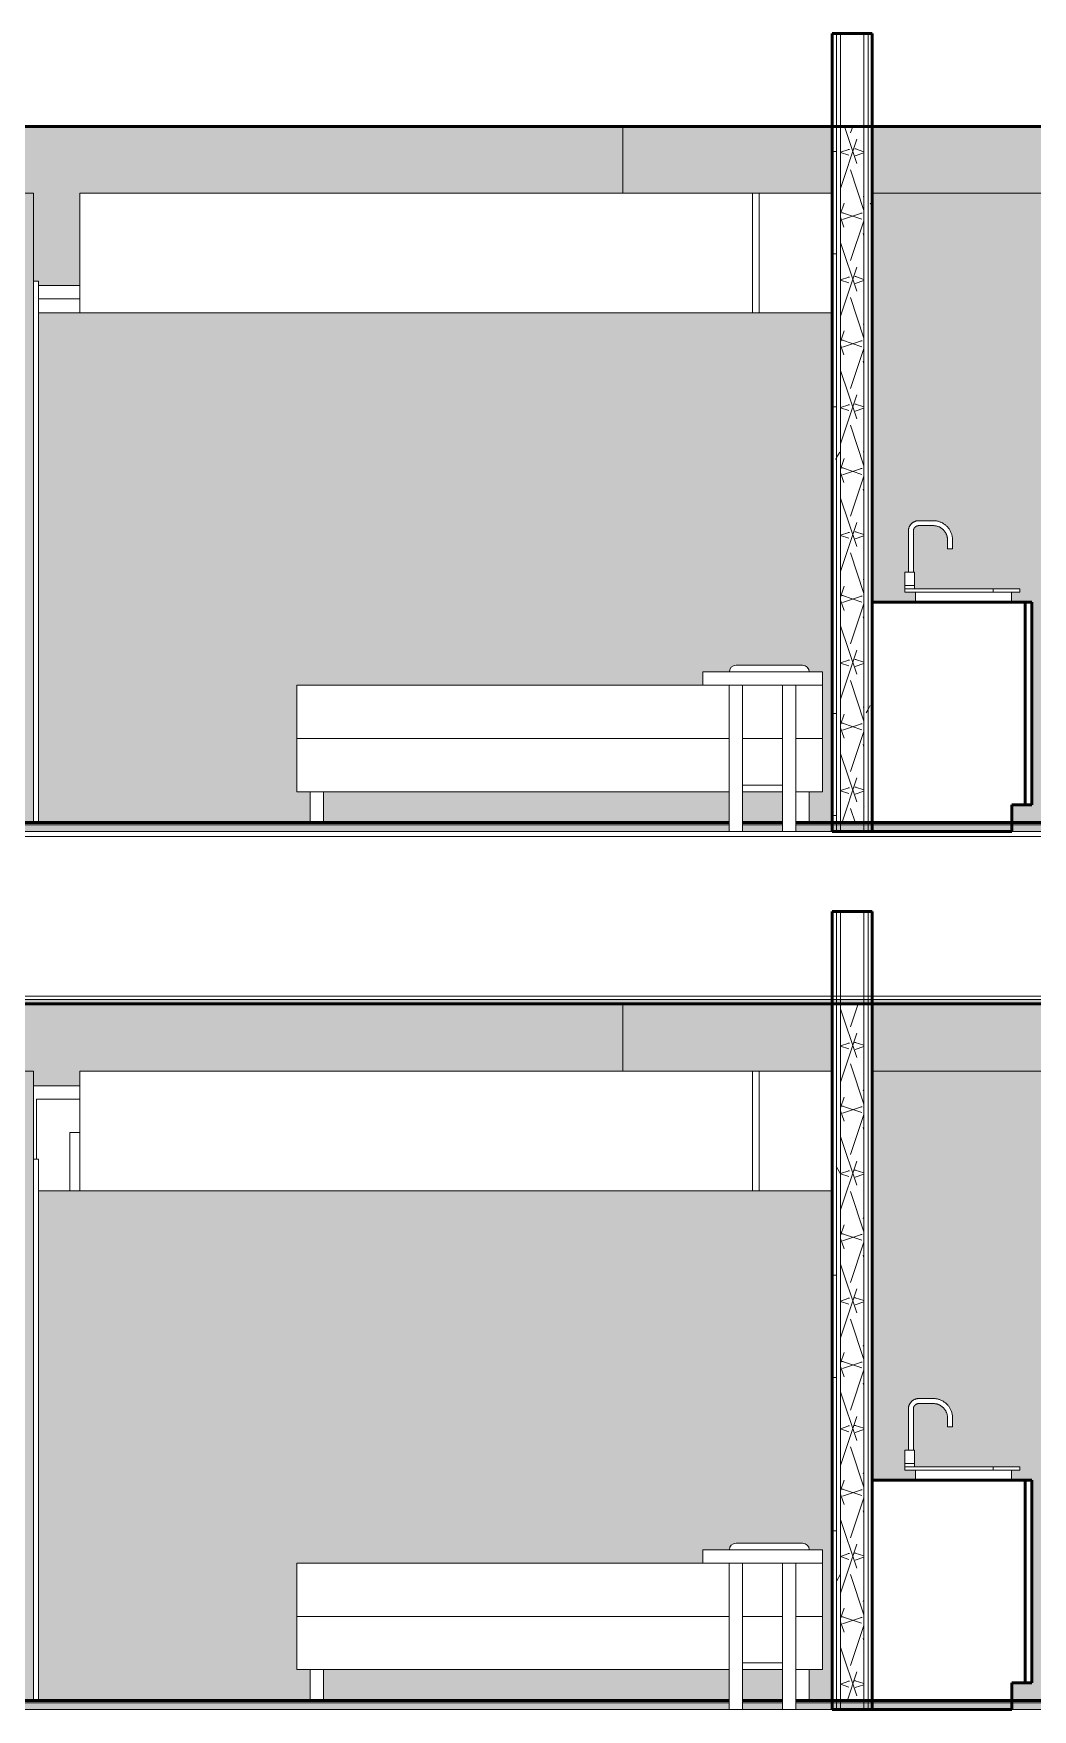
# Model space of a CAD drawing. Header units: inches. Extents: x 9584 to 15274, y -226 to 527.
# Drawn here: x 14296.8 to 14447, y 132 to 384 of the extents above; entities that cross this region are included whole.
import ezdxf

# ---------------------------------------------------------------- set-up
doc = ezdxf.new("R2010")
doc.units = ezdxf.units.IN
doc.header["$MEASUREMENT"] = 0
doc.linetypes.add('Grid Line 1_2_', pattern=[0.875, 0.5, -0.125, 0.125, -0.125])
for name, color, linetype, lineweight in [('0-5', 250, 'Continuous', 13), ('0-6', 90, 'Continuous', 5), ('A-AREA-PATT-2', 254, 'Continuous', 9), ('A-DOOR-1', 7, 'Continuous', 9), ('A-FLOR-1', 192, 'Continuous', 50), ('A-FLOR-LEVL-1', 51, 'Grid Line 1_2_', 9), ('A-FLOR-MCUT', 51, 'Continuous', 13), ('A-FLOR-PATT-1', 8, 'Continuous', 9), ('A-GENM', 5, 'Continuous', 9), ('A-ROOF-1', 132, 'Continuous', 50), ('A-WALL', 113, 'Continuous', 13), ('A-WALL-1', 250, 'Continuous', 13), ('A-WALL-PATT-1', 253, 'Continuous', 9), ('A-WALL-PATT-2', 7, 'Continuous', 9), ('I-FURN-1', 7, 'Continuous', 9), ('I-WALL-1', 10, 'Continuous', 50), ('P-SANR-FIXT-1', 7, 'Continuous', 9), ('Q-CASE-1', 10, 'Continuous', 50), ('Q-CASE-2', 7, 'Continuous', 9)]:
    doc.layers.add(name, color=color, linetype=linetype, lineweight=lineweight)
pattern_1 = [(0, (3257.106, 59.024), (30.72, 7.68), [1.267, -21.773, 1.267, -21.773, -122.88]), (0, (3257.106, 59.024), (30.72, 7.68), [-46.08, 1.267, -44.813, 1.267, -21.773, -53.76]), (0, (3257.106, 59.024), (30.72, 7.68), [-115.2, 1.267, -14.093, 1.267, -37.133]), (120, (3268.626, 62.864), (-22.01108, 22.7643), [1.267, -21.773, 1.267, -21.773, -122.88]), (120, (3268.626, 62.864), (-22.01108, 22.7643), [-46.08, 1.267, -44.813, 1.267, -21.773, -53.76]), (120, (3268.626, 62.864), (-22.01108, 22.7643), [-115.2, 1.267, -14.093, 1.267, -37.133]), (240, (3272.466, 78.224), (-8.70892, -30.4443), [1.267, -21.773, 1.267, -21.773, -122.88]), (240, (3272.466, 78.224), (-8.70892, -30.4443), [-46.08, 1.267, -44.813, 1.267, -21.773, -53.76]), (240, (3272.466, 78.224), (-8.70892, -30.4443), [-115.2, 1.267, -14.093, 1.267, -37.133])]
pattern_2 = [(161.57, (3257.586, 59.504), (-3.839954, -1.54e-05), [0, -27.322, 3.034, 0]), (18.43, (3256.626, 59.504), (-3.839954, 1.54e-05), [0, -27.322, 3.034, 0]), (108.43, (3257.586, 59.504), (1.919622, -9.6005246), [9.106, -21.25]), (71.57, (3256.626, 59.504), (1.919622, 9.6005246), [9.106, -21.25])]
pattern_3 = [(50, (14338.271, 59.024), (27.5427, -2.4099), [2.88, -31.68]), (355, (14338.27, 59.024), (-5.32784, 28.88427), [2.304, -25.344]), (100.451, (14340.567, 58.823), (22.2153, 26.47393), [2.448, -26.924]), (46.184, (14338.27, 66.704), (40.9819, -6.3564), [4.32, -47.52]), (96.636, (14341.687, 66.175), (35.8907, 37.4062), [3.671, -40.386]), (351.184, (14338.27, 66.704), (35.891, 37.4062), [3.456, -38.016]), (21, (14342.111, 64.784), (22.92104, -15.46073), [2.88, -31.68]), (326, (14342.11, 64.784), (9.3435, 27.84574), [2.304, -25.344]), (71.451, (14344.02, 63.496), (32.26477, 12.3844), [2.448, -26.924]), (37.5, (14338.271, 59.024), (0.466855, 12.78271), [1.267, -23.77, 1.267, -24.461, -25.44]), (37.5, (14338.271, 59.024), (0.466855, 12.78271), [-50.765, 1.267, -24.173]), (7.5, (14338.271, 59.024), (10.10159, 15.14509), [1.267, -13.402, 1.267, -23.194, -9.696]), (7.5, (14338.271, 59.024), (10.10159, 15.14509), [-39.13, 1.267, -8.429]), (327.5, (14329.708, 59.024), (20.49916, -0.86578), [1.267, -8.333, 1.267, -28.685, -39.744]), (327.5, (14329.708, 59.024), (20.49916, -0.86578), [-39.552, 1.267, -38.477]), (317.5, (14325.868, 59.024), (22.39478, 3.8443), [1.267, -11.213, 1.267, -18.624, -28.224]), (317.5, (14325.868, 59.024), (22.39478, 3.8443), [-32.371, 1.267, -26.957])]

# ---------------------------------------------------------------- blocks, each defined once
blk = doc.blocks.new('CTR - 2nd Phase_rvt-2-BUILDING SECTION - NORTH_SOUTH - LOOKING WEST')
at = {"layer": 'A-FLOR-LEVL-1'}
for p, q in [((1856.66, 264), (4168.71, 264)), ((1856.66, 132), (4168.71, 132))]:
    blk.add_line(p, q, dxfattribs=at)
blk = doc.blocks.new('M_Sink Vanity-Square - 500 x 440mm-1352614-BUILDING SECTION - NORTH_SOUTH - LOOKING WEST')
at = {"layer": 'P-SANR-FIXT-1'}
for p, q in [((3350.91, 46.75), (3348.72, 46.75)), ((3348.72, 46), (3350.91, 46)), ((3347.16, 45.19), (3347.16, 39)), ((3347.91, 39), (3347.91, 45.19)), ((3353.04, 43.87), (3353.04, 42.5)), ((3353.79, 42.5), (3353.79, 43.87)), ((3353.79, 42.5), (3353.04, 42.5)), ((3346.6, 39), (3346.6, 36.99)), ((3346.6, 39), (3346.6, 36.99)), ((3346.62, 39), (3347.35, 39)), ((3346.62, 39), (3346.62, 39)), ((3347.35, 39), (3348.08, 39)), ((3348.08, 39), (3348.08, 39)), ((3348.1, 36.99), (3348.1, 39)), ((3348.1, 36.99), (3348.1, 39)), ((3346.6, 36.99), (3346.6, 36.5)), ((3346.6, 36.99), (3348.1, 36.99)), ((3346.6, 36.5), (3346.6, 36)), ((3346.6, 36.5), (3349.1, 36.5)), ((3349.1, 36), (3346.6, 36)), ((3348.1, 36.5), (3348.1, 36.99)), ((3348.22, 36), (3348.22, 34.5)), ((3349.1, 36.5), (3359.92, 36.5)), ((3359.92, 36), (3349.1, 36)), ((3359.92, 36.5), (3363.92, 36.5)), ((3359.92, 36), (3359.92, 36.5)), ((3363.92, 36), (3359.92, 36)), ((3362.67, 34.5), (3362.67, 36)), ((3363.92, 36.5), (3363.92, 36))]:
    blk.add_line(p, q, dxfattribs=at)
at = {"layer": 'P-SANR-FIXT-1', "flags": 128}
for points in [[(3348.72, 46.75), (3348.66, 46.75), (3348.6, 46.75), (3348.54, 46.74), (3348.47, 46.73), (3348.41, 46.72), (3348.35, 46.71), (3348.29, 46.69), (3348.23, 46.67), (3348.17, 46.65), (3348.12, 46.63), (3348.06, 46.6), (3348, 46.57), (3347.95, 46.54), (3347.89, 46.51), (3347.84, 46.48), (3347.79, 46.44), (3347.74, 46.4), (3347.69, 46.36), (3347.65, 46.32), (3347.6, 46.28), (3347.56, 46.23), (3347.52, 46.18), (3347.48, 46.13), (3347.44, 46.08), (3347.41, 46.03), (3347.38, 45.98), (3347.35, 45.92), (3347.32, 45.87), (3347.29, 45.81), (3347.27, 45.75), (3347.25, 45.69), (3347.23, 45.64), (3347.21, 45.58), (3347.2, 45.51), (3347.18, 45.45), (3347.17, 45.39), (3347.17, 45.33), (3347.16, 45.27), (3347.16, 45.2), (3347.16, 45.19)], [(3347.91, 45.19), (3347.91, 45.22), (3347.91, 45.25), (3347.92, 45.28), (3347.92, 45.32), (3347.93, 45.35), (3347.93, 45.38), (3347.94, 45.41), (3347.95, 45.44), (3347.96, 45.47), (3347.98, 45.5), (3347.99, 45.53), (3348, 45.56), (3348.02, 45.59), (3348.04, 45.62), (3348.05, 45.65), (3348.07, 45.67), (3348.09, 45.7), (3348.11, 45.72), (3348.13, 45.75), (3348.16, 45.77), (3348.18, 45.79), (3348.21, 45.81), (3348.23, 45.83), (3348.26, 45.85), (3348.28, 45.87), (3348.31, 45.89), (3348.34, 45.9), (3348.37, 45.92), (3348.4, 45.93), (3348.43, 45.94), (3348.46, 45.96), (3348.49, 45.97), (3348.52, 45.97), (3348.55, 45.98), (3348.59, 45.99), (3348.62, 45.99), (3348.65, 46), (3348.68, 46), (3348.71, 46), (3348.72, 46)], [(3353.79, 43.87), (3353.78, 43.99), (3353.78, 44.1), (3353.77, 44.22), (3353.75, 44.33), (3353.73, 44.45), (3353.7, 44.56), (3353.67, 44.67), (3353.64, 44.78), (3353.6, 44.89), (3353.56, 44.99), (3353.51, 45.1), (3353.46, 45.2), (3353.41, 45.3), (3353.35, 45.4), (3353.28, 45.5), (3353.22, 45.59), (3353.15, 45.68), (3353.07, 45.77), (3353, 45.86), (3352.91, 45.94), (3352.83, 46.02), (3352.74, 46.09), (3352.65, 46.16), (3352.56, 46.23), (3352.46, 46.29), (3352.37, 46.35), (3352.27, 46.41), (3352.16, 46.46), (3352.06, 46.51), (3351.95, 46.55), (3351.85, 46.59), (3351.74, 46.63), (3351.62, 46.66), (3351.51, 46.69), (3351.4, 46.71), (3351.29, 46.73), (3351.17, 46.74), (3351.06, 46.75), (3350.94, 46.75), (3350.91, 46.75)], [(3350.91, 46), (3351, 46), (3351.08, 45.99), (3351.17, 45.98), (3351.25, 45.97), (3351.33, 45.96), (3351.42, 45.94), (3351.5, 45.92), (3351.58, 45.89), (3351.66, 45.86), (3351.74, 45.83), (3351.82, 45.8), (3351.89, 45.76), (3351.97, 45.72), (3352.04, 45.68), (3352.11, 45.63), (3352.18, 45.58), (3352.25, 45.53), (3352.31, 45.47), (3352.38, 45.42), (3352.44, 45.36), (3352.49, 45.29), (3352.55, 45.23), (3352.6, 45.16), (3352.65, 45.09), (3352.7, 45.02), (3352.74, 44.95), (3352.79, 44.88), (3352.82, 44.8), (3352.86, 44.72), (3352.89, 44.65), (3352.92, 44.57), (3352.95, 44.48), (3352.97, 44.4), (3352.99, 44.32), (3353.01, 44.24), (3353.02, 44.15), (3353.03, 44.07), (3353.03, 43.98), (3353.04, 43.9), (3353.04, 43.87)]]:
    blk.add_lwpolyline(points, dxfattribs=at)
blk = doc.blocks.new('OD_CW_Base Cabinet - OD_CW_Base Cabinet-V53-BUILDING SECTION - NORTH_SOUTH - LOOKING WEST')
at = {"layer": 'Q-CASE-1'}
for p, q in [((3364.72, 298.5), (3341.72, 298.5)), ((3341.72, 298.5), (3341.72, 264)), ((3365.72, 298.5), (3364.72, 298.5)), ((3364.72, 298.5), (3364.72, 268)), ((3364.72, 268), (3364.72, 298.5)), ((3365.72, 268), (3365.72, 298.5)), ((3362.72, 264), (3362.72, 268)), ((3362.72, 268), (3364.72, 268)), ((3364.72, 268), (3365.72, 268)), ((3341.72, 264), (3362.72, 264))]:
    blk.add_line(p, q, dxfattribs=at)
blk = doc.blocks.new('FOLDING_SLIDING CLOSET - 72_ x 80_-1372885-BUILDING SECTION - NORTH_SOUTH - LOOKING WEST')
at = {"layer": 'A-DOOR-1'}
for p, q in [((3215.65, 214.75), (3216.4, 214.75)), ((3216.4, 214.75), (3216.4, 133.37))]:
    blk.add_line(p, q, dxfattribs=at)
blk = doc.blocks.new('OD_CW_Upper Cabinet - OD_CW_Upper Cabinet-1964754-BUILDING SECTION - NORTH_SOUTH - LOOKING WEST')
at = {"layer": 'Q-CASE-2'}
for p, q in [((3323.72, 210), (3323.72, 228)), ((3324.72, 228), (3323.72, 228)), ((3324.72, 228), (3324.72, 210)), ((3324.72, 210), (3324.72, 228)), ((3335.72, 228), (3324.72, 228))]:
    blk.add_line(p, q, dxfattribs=at)
blk = doc.blocks.new('OD_CW_Upper Cabinet - OD_CW_Upper Cabinet-1964653-BUILDING SECTION - NORTH_SOUTH - LOOKING WEST')
at = {"layer": 'Q-CASE-2'}
for p, q in [((3222.62, 228), (3222.62, 210)), ((3323.72, 228), (3222.62, 228)), ((3323.72, 228), (3323.72, 210))]:
    blk.add_line(p, q, dxfattribs=at)
blk = doc.blocks.new('Bed-Standard - Queen 60_ x 79_-V79-BUILDING SECTION - NORTH_SOUTH - LOOKING WEST')
at = {"layer": 'I-FURN-1'}
for p, q in [((3331.25, 157), (3321.25, 157)), ((3255.25, 154), (3255.25, 146)), ((3255.25, 154), (3256.25, 154)), ((3256.25, 154), (3316.25, 154)), ((3334.25, 146), (3334.25, 154)), ((3255.25, 146), (3255.25, 138)), ((3255.25, 146), (3256.25, 146)), ((3256.25, 146), (3255.25, 146)), ((3256.25, 146), (3320.25, 146)), ((3320.25, 146), (3256.25, 146)), ((3322.25, 146), (3328.25, 146)), ((3328.25, 146), (3322.25, 146)), ((3330.25, 146), (3333.25, 146)), ((3333.25, 146), (3330.25, 146)), ((3333.25, 146), (3334.25, 146)), ((3334.25, 146), (3333.25, 146)), ((3334.25, 138), (3334.25, 146)), ((3256.25, 138), (3255.25, 138)), ((3320.25, 138), (3256.25, 138)), ((3257.25, 138), (3257.25, 133.37)), ((3257.25, 138), (3257.25, 133.37)), ((3259.25, 133.37), (3259.25, 138)), ((3259.25, 133.37), (3259.25, 138)), ((3333.25, 138), (3330.25, 138)), ((3332.25, 133.37), (3332.25, 138)), ((3332.25, 133.37), (3332.25, 138)), ((3334.25, 138), (3333.25, 138))]:
    blk.add_line(p, q, dxfattribs=at)
for centre, start, end in [((3321.25, 156), 90, 180), ((3331.25, 156), 0, 90)]:
    blk.add_arc(centre, 1, start, end, dxfattribs=at)
blk = doc.blocks.new('Table-Night Stand - 18_ x 18_ x 24_-1372838-BUILDING SECTION - NORTH_SOUTH - LOOKING WEST')
at = {"layer": 'I-FURN-1'}
for p, q in [((3316.17, 24), (3334.17, 24)), ((3316.17, 24), (3316.17, 22)), ((3334.17, 24), (3334.17, 22)), ((3334.17, 22), (3316.17, 22)), ((3320.17, 22), (3320.17, 0)), ((3322.17, 22), (3322.17, 0)), ((3328.17, 22), (3328.17, 0)), ((3330.17, 22), (3330.17, 0)), ((3322.17, 7), (3328.17, 7)), ((3322.17, 7), (3322.17, 6)), ((3328.17, 6), (3322.17, 6)), ((3328.17, 7), (3328.17, 6)), ((3322.17, 0), (3320.17, 0)), ((3330.17, 0), (3328.17, 0))]:
    blk.add_line(p, q, dxfattribs=at)
blk = doc.blocks.new('CTR - 1st Phase - Unit Layouts_rvt-2-BUILDING SECTION - NORTH_SOUTH - LOOKING WEST')
at = {"layer": 'A-WALL-1'}
for p, q in [((3304.22, 360), (3304.22, 370)), ((3210.9, 360), (3215.65, 360)), ((3215.65, 360), (3215.65, 265.37)), ((3412.52, 360), (3341.72, 360)), ((3335.72, 342), (3216.4, 342)), ((3304.22, 228), (3304.22, 238.12)), ((3210.9, 228), (3215.65, 228)), ((3215.65, 228), (3215.65, 133.37)), ((3412.52, 228), (3341.72, 228)), ((3335.72, 210), (3216.4, 210))]:
    blk.add_line(p, q, dxfattribs=at)
at = {"layer": '0-5'}
for name, p in [('OD_CW_Upper Cabinet - OD_CW_Upper Cabinet-1964653-BUILDING SECTION - NORTH_SOUTH - LOOKING WEST', (0, 132)), ('OD_CW_Upper Cabinet - OD_CW_Upper Cabinet-1964754-BUILDING SECTION - NORTH_SOUTH - LOOKING WEST', (0, 132)), ('FOLDING_SLIDING CLOSET - 72_ x 80_-1372885-BUILDING SECTION - NORTH_SOUTH - LOOKING WEST', (0, 132)), ('M_Sink Vanity-Square - 500 x 440mm-1352614-BUILDING SECTION - NORTH_SOUTH - LOOKING WEST', (0, 264)), ('OD_CW_Base Cabinet - OD_CW_Base Cabinet-V53-BUILDING SECTION - NORTH_SOUTH - LOOKING WEST', (0, 0)), ('Bed-Standard - Queen 60_ x 79_-V79-BUILDING SECTION - NORTH_SOUTH - LOOKING WEST', (0, 132)), ('Table-Night Stand - 18_ x 18_ x 24_-1372838-BUILDING SECTION - NORTH_SOUTH - LOOKING WEST', (0.07, 264)), ('OD_CW_Upper Cabinet - OD_CW_Upper Cabinet-1964653-BUILDING SECTION - NORTH_SOUTH - LOOKING WEST', (0, 0)), ('OD_CW_Upper Cabinet - OD_CW_Upper Cabinet-1964754-BUILDING SECTION - NORTH_SOUTH - LOOKING WEST', (0, 0)), ('FOLDING_SLIDING CLOSET - 72_ x 80_-1372885-BUILDING SECTION - NORTH_SOUTH - LOOKING WEST', (0, 0)), ('M_Sink Vanity-Square - 500 x 440mm-1352614-BUILDING SECTION - NORTH_SOUTH - LOOKING WEST', (0, 132)), ('OD_CW_Base Cabinet - OD_CW_Base Cabinet-V53-BUILDING SECTION - NORTH_SOUTH - LOOKING WEST', (0, -132)), ('Bed-Standard - Queen 60_ x 79_-V79-BUILDING SECTION - NORTH_SOUTH - LOOKING WEST', (0, 0)), ('Table-Night Stand - 18_ x 18_ x 24_-1372838-BUILDING SECTION - NORTH_SOUTH - LOOKING WEST', (0.07, 132))]:
    blk.add_blockref(name, p, dxfattribs=at)
blk = doc.blocks.new('CTR - 1st Phase - Common Walls_rvt-2-BUILDING SECTION - NORTH_SOUTH - LOOKING WEST')
at = {"layer": 'A-AREA-PATT-2'}
h = blk.add_hatch(color=256, dxfattribs=at)
h.paths.add_polyline_path([(3216.4, 265.37), (3257.27, 265.37), (3257.27, 270), (3255.25, 270), (3255.25, 286), (3316.25, 286), (3316.25, 288), (3320.25, 288), (3320.38, 288.5), (3320.75, 288.87), (3321.25, 289), (3331.25, 289), (3331.75, 288.87), (3332.12, 288.5), (3332.25, 288), (3334.25, 288), (3334.25, 270), (3332.22, 270), (3332.22, 265.37), (3335.72, 265.37), (3335.72, 342), (3216.4, 342), (3216.4, 274.68)], flags=0)
h.paths.add_polyline_path([(3215.14, 265.37), (3215.65, 265.37), (3215.65, 346.75), (3216.4, 346.75), (3216.4, 346.12), (3222.62, 346.15), (3222.62, 360), (3335.72, 360), (3335.72, 370), (3140.12, 370), (3140.12, 347), (3174.07, 347), (3174.07, 282), (3177.12, 282), (3177.12, 346.12), (3182.12, 346.12), (3182.12, 265.37), (3201.57, 265.37), (3201.57, 351), (3202.57, 351), (3202.57, 265.37), (3207.32, 265.37), (3207.32, 351), (3208.32, 351), (3208.32, 265.37), (3211.74, 265.37)], flags=0)
h.paths.add_polyline_path([(3174.07, 265.37), (3177.12, 265.37), (3177.12, 277.5), (3174.07, 277.5), (3174.07, 274.68)], flags=0)
h.paths.add_polyline_path([(3259.22, 265.37), (3320.25, 265.37), (3320.25, 270), (3259.22, 270), (3259.22, 269.43)], flags=0)
h.paths.add_polyline_path([(3322.25, 265.37), (3328.25, 265.37), (3328.25, 270), (3322.25, 270)], flags=0)
h.paths.add_polyline_path([(3330.25, 265.37), (3330.27, 265.37), (3330.25, 269.43)], flags=0)
h.paths.add_polyline_path([(3201.57, 354.15), (3199.1, 354.15), (3199.1, 354.96), (3199.38, 355), (3199.56, 355.44), (3200, 355.62), (3200.44, 355.44), (3200.63, 354.96), (3202.57, 354.96), (3202.57, 354.15)], flags=0)
h = blk.add_hatch(color=256, dxfattribs=at)
h.paths.add_polyline_path([(3370.9, 265.37), (3370.9, 351), (3412.52, 351), (3412.52, 265.37), (3440.52, 265.37), (3440.52, 346.75), (3441.27, 346.75), (3441.27, 345), (3446.02, 345), (3446.02, 346.75), (3446.77, 346.75), (3446.77, 265.37), (3481.4, 265.37), (3481.4, 351), (3511.81, 351), (3511.81, 265.37), (3522.37, 265.37), (3522.37, 348), (3529.09, 348), (3529.09, 351), (3532.98, 351), (3532.98, 265.37), (3589.7, 265.37), (3589.7, 344), (3623.7, 344), (3623.7, 265.37), (3664.45, 265.37), (3664.45, 351), (3706.45, 351), (3706.45, 265.37), (3711.91, 265.37), (3711.91, 270), (3709.91, 270), (3709.91, 286), (3712.91, 286), (3712.91, 289), (3784.91, 289), (3784.91, 286), (3787.91, 286), (3787.91, 270), (3785.91, 270), (3785.91, 265.37), (3851.85, 265.37), (3851.85, 370), (3341.72, 370), (3341.72, 298.5), (3348.22, 298.5), (3348.22, 300), (3346.6, 300), (3346.62, 303), (3347.16, 303), (3347.2, 309.19), (3347.31, 309.74), (3347.39, 309.99), (3347.94, 310.54), (3348.72, 310.75), (3351.1, 310.71), (3352.01, 310.53), (3352.94, 309.91), (3353.57, 308.98), (3353.79, 307.87), (3353.75, 306.5), (3353.04, 306.5), (3353.02, 307.95), (3352.83, 308.75), (3352.33, 309.43), (3351.62, 309.86), (3350.91, 310), (3348.64, 310), (3348.17, 309.74), (3348.02, 309.59), (3347.91, 309.19), (3347.94, 303), (3348.08, 303), (3348.14, 300.5), (3363.92, 300.5), (3363.92, 300), (3362.67, 300), (3362.67, 298.5), (3365.72, 298.5), (3365.72, 268), (3362.72, 268), (3362.72, 265.37), (3367.71, 265.37)], flags=0)
h.paths.add_polyline_path([(3716.12, 265.37), (3783.91, 265.37), (3783.91, 270), (3713.91, 270), (3713.91, 265.37)], flags=0)
h.paths.add_polyline_path([(3508.98, 265.37), (3508.98, 348), (3507.03, 348), (3507.03, 265.37)], flags=0)
h.paths.add_polyline_path([(3529.18, 265.37), (3531.13, 265.37), (3531.13, 348), (3529.18, 348), (3529.18, 271.58)], flags=0)
h.paths.add_polyline_path([(3522.37, 348), (3520.95, 348), (3520.95, 351), (3522.37, 351)], flags=0)
h = blk.add_hatch(color=256, dxfattribs=at)
h.paths.add_polyline_path([(3212.38, 133.37), (3215.65, 133.37), (3215.65, 225.75), (3222.62, 225.75), (3222.62, 228), (3335.72, 228), (3335.72, 238.12), (3140.12, 238.12), (3140.12, 215), (3174.07, 215), (3174.07, 150), (3182.12, 150), (3182.12, 145.5), (3174.07, 145.5), (3174.07, 133.37), (3201.57, 133.37), (3201.57, 219), (3202.57, 219), (3202.57, 133.37), (3207.32, 133.37), (3207.32, 219), (3208.32, 219), (3208.32, 133.37), (3211.3, 133.37)], flags=0)
h.paths.add_polyline_path([(3335.44, 133.37), (3335.72, 133.37), (3335.72, 210), (3216.4, 210), (3216.4, 133.37), (3257.27, 133.37), (3257.27, 138), (3255.25, 138), (3255.25, 154), (3316.25, 154), (3316.25, 156), (3320.25, 156), (3320.38, 156.5), (3320.75, 156.87), (3321.25, 157), (3331.25, 157), (3331.75, 156.87), (3332.12, 156.5), (3332.25, 156), (3334.25, 156), (3334.25, 138), (3332.22, 137.99), (3332.22, 133.37)], flags=0)
h.paths.add_polyline_path([(3328.25, 133.37), (3328.25, 138), (3322.25, 138), (3322.25, 133.37), (3327.16, 133.37)], flags=0)
h.paths.add_polyline_path([(3320.25, 133.37), (3320.25, 138), (3259.22, 137.99), (3259.22, 133.37), (3310.61, 133.37)], flags=0)
h.paths.add_polyline_path([(3202.57, 222.15), (3199.1, 222.15), (3199.1, 222.96), (3199.38, 223), (3199.56, 223.44), (3200, 223.62), (3200.44, 223.44), (3200.63, 222.96), (3202.57, 222.96)], flags=0)
h = blk.add_hatch(color=256, dxfattribs=at)
h.paths.add_polyline_path([(3476.12, 133.37), (3481.4, 133.37), (3481.4, 219), (3511.81, 219), (3511.81, 133.37), (3522.37, 133.37), (3522.37, 216), (3529.09, 216), (3529.09, 219), (3532.98, 219), (3532.98, 133.37), (3589.7, 133.37), (3589.7, 212), (3623.7, 212), (3623.7, 133.37), (3664.45, 133.37), (3664.45, 219), (3706.45, 219), (3706.45, 133.37), (3711.91, 133.37), (3711.91, 138), (3709.91, 138), (3709.91, 154), (3712.91, 154), (3712.91, 157), (3784.91, 157), (3784.91, 154), (3787.91, 154), (3787.91, 138), (3785.91, 137.99), (3785.91, 133.37), (3851.85, 133.37), (3851.85, 238.12), (3341.72, 238.12), (3341.72, 166.5), (3348.22, 166.5), (3348.22, 168), (3346.6, 168), (3346.62, 171), (3347.16, 171), (3347.2, 177.19), (3347.31, 177.74), (3347.39, 177.99), (3347.94, 178.54), (3348.72, 178.75), (3351.1, 178.71), (3352.01, 178.53), (3352.94, 177.91), (3353.57, 176.98), (3353.79, 175.87), (3353.75, 174.5), (3353.04, 174.5), (3353.02, 175.95), (3352.83, 176.75), (3352.33, 177.43), (3351.62, 177.86), (3350.91, 178), (3348.64, 178), (3348.17, 177.74), (3348.02, 177.59), (3347.91, 177.19), (3347.94, 171), (3348.08, 171), (3348.14, 168.5), (3363.92, 168.5), (3363.92, 168), (3362.67, 168), (3362.67, 166.5), (3365.72, 166.5), (3365.72, 136), (3362.72, 136), (3362.72, 133.37), (3370.9, 133.37), (3370.9, 219), (3412.52, 219), (3412.52, 133.37), (3440.52, 133.37), (3440.52, 214.75), (3441.27, 214.75), (3441.27, 213), (3446.02, 213), (3446.02, 214.75), (3446.77, 214.75), (3446.77, 133.37)], flags=0)
h.paths.add_polyline_path([(3783.91, 133.37), (3783.91, 138), (3713.91, 137.99), (3713.91, 133.37), (3782.33, 133.37)], flags=0)
h.paths.add_polyline_path([(3529.18, 133.37), (3531.13, 133.37), (3531.13, 216), (3529.18, 216), (3529.18, 136.96)], flags=0)
h.paths.add_polyline_path([(3508.98, 133.37), (3508.98, 216), (3507.03, 216), (3507.03, 133.37)], flags=0)
h.paths.add_polyline_path([(3522.37, 216), (3520.95, 216), (3520.95, 219), (3522.37, 219)], flags=0)
at = {"layer": 'A-WALL-PATT-1'}
h = blk.add_hatch(dxfattribs=at)
h.set_pattern_fill('FP_52', color=256, style=0, pattern_type=2)
h.set_pattern_definition(pattern_2)
h.paths.add_polyline_path([(3340.47, 265.25), (3340.47, 370), (3336.97, 370), (3336.97, 265.25)], flags=0)
h = blk.add_hatch(dxfattribs=at)
h.set_pattern_fill('FP_52', color=256, style=0, pattern_type=2)
h.set_pattern_definition(pattern_2)
h.paths.add_polyline_path([(3336.97, 133.25), (3340.47, 133.25), (3340.47, 238.12), (3336.97, 238.12), (3336.97, 136.22)], flags=0)
at = {"layer": 'A-WALL-PATT-2'}
h = blk.add_hatch(dxfattribs=at)
h.set_pattern_fill('FP_43', color=256, style=0, pattern_type=2)
h.set_pattern_definition(pattern_1)
h.paths.add_polyline_path([(3335.72, 265.37), (3336.35, 265.37), (3336.35, 370), (3335.72, 370), (3335.72, 274.68)], flags=0)
h = blk.add_hatch(dxfattribs=at)
h.set_pattern_fill('FP_43', color=256, style=0, pattern_type=2)
h.set_pattern_definition(pattern_1)
h.paths.add_polyline_path([(3336.97, 265.37), (3336.97, 370), (3336.35, 370), (3336.35, 265.37)], flags=0)
h = blk.add_hatch(dxfattribs=at)
h.set_pattern_fill('FP_43', color=256, style=0, pattern_type=2)
h.set_pattern_definition(pattern_1)
h.paths.add_polyline_path([(3340.47, 265.37), (3341.1, 265.37), (3341.1, 370), (3340.47, 370), (3340.47, 268)], flags=0)
h = blk.add_hatch(dxfattribs=at)
h.set_pattern_fill('FP_43', color=256, style=0, pattern_type=2)
h.set_pattern_definition(pattern_1)
h.paths.add_polyline_path([(3341.1, 265.37), (3341.72, 265.37), (3341.72, 370), (3341.1, 370), (3341.1, 268)], flags=0)
h = blk.add_hatch(dxfattribs=at)
h.set_pattern_fill('FP_43', color=256, style=0, pattern_type=2)
h.set_pattern_definition(pattern_1)
h.paths.add_polyline_path([(3335.72, 133.37), (3336.35, 133.37), (3336.35, 238.12), (3335.72, 238.12), (3335.72, 136.17)], flags=0)
h = blk.add_hatch(dxfattribs=at)
h.set_pattern_fill('FP_43', color=256, style=0, pattern_type=2)
h.set_pattern_definition(pattern_1)
h.paths.add_polyline_path([(3336.35, 133.37), (3336.97, 133.37), (3336.97, 238.12), (3336.35, 238.12), (3336.35, 136.19)], flags=0)
h = blk.add_hatch(dxfattribs=at)
h.set_pattern_fill('FP_43', color=256, style=0, pattern_type=2)
h.set_pattern_definition(pattern_1)
h.paths.add_polyline_path([(3341.1, 133.37), (3341.1, 238.12), (3340.47, 238.12), (3340.47, 133.37)], flags=0)
h = blk.add_hatch(dxfattribs=at)
h.set_pattern_fill('FP_43', color=256, style=0, pattern_type=2)
h.set_pattern_definition(pattern_1)
h.paths.add_polyline_path([(3341.1, 133.37), (3341.72, 133.37), (3341.72, 238.12), (3341.1, 238.12), (3341.1, 136)], flags=0)
at = {"layer": 'A-FLOR-LEVL-1'}
for p, q in [((1856.66, 264), (4168.71, 264)), ((1856.66, 132), (4168.71, 132))]:
    blk.add_line(p, q, dxfattribs=at)
at = {"layer": 'A-WALL-1'}
for p, q in [((3336.35, 264), (3336.35, 384)), ((3336.97, 264), (3336.97, 384)), ((3340.47, 264), (3340.47, 384)), ((3341.1, 264), (3341.1, 384)), ((3336.35, 132), (3336.35, 252)), ((3336.97, 132), (3336.97, 252)), ((3340.47, 132), (3340.47, 252)), ((3341.1, 132), (3341.1, 252))]:
    blk.add_line(p, q, dxfattribs=at)
at = {"layer": 'I-WALL-1'}
for p, q in [((3335.72, 384), (3335.72, 264)), ((3341.72, 384), (3335.72, 384)), ((3341.72, 264), (3341.72, 384)), ((3335.72, 264), (3341.72, 264)), ((3335.72, 252), (3335.72, 132)), ((3341.72, 252), (3335.72, 252)), ((3341.72, 132), (3341.72, 252)), ((3335.72, 132), (3341.72, 132))]:
    blk.add_line(p, q, dxfattribs=at)
blk = doc.blocks.new('_THE_ WINDOW _ DOOR - Window - 2nd _ 3rd Floors-V90-BUILDING SECTION - NORTH_SOUTH - LOOKING WEST')
at = {"layer": 'A-GENM'}
blk.add_line((3216.4, 344.12), (3222.62, 344.12), dxfattribs=at)
blk = doc.blocks.new('_THE_ WINDOW _ DOOR - Door - 2nd Floor-1942387-BUILDING SECTION - NORTH_SOUTH - LOOKING WEST')
at = {"layer": 'A-GENM'}
for p, q in [((3216.11, 214.75), (3216.11, 223.75)), ((3216.11, 223.75), (3222.62, 223.75)), ((3221.11, 218.75), (3222.62, 218.75)), ((3221.11, 210), (3221.11, 218.75))]:
    blk.add_line(p, q, dxfattribs=at)

msp = doc.modelspace()

# ---------------------------------------------------------------- hatches: boundary and pattern name
at = {"layer": 'A-FLOR-PATT-1'}
h = msp.add_hatch(dxfattribs=at)
h.set_pattern_fill('FP_44', color=256, style=0, pattern_type=2)
h.set_pattern_definition(pattern_3)
h.paths.add_polyline_path([(13793.7016, 264), (13803.8974, 264), (13803.8974, 265), (13597.7151, 265), (13597.8242, 264), (13762.8153, 264)], flags=0)
h.paths.add_polyline_path([(14590.3934, 264), (14616.6322, 264), (14616.6322, 265), (14411.4143, 265), (14411.4143, 264), (14588.1982, 264)], flags=0)
h.paths.add_polyline_path([(14177.7016, 264), (14401.4143, 264), (14401.4143, 265), (14035.1638, 265), (14035.1638, 264), (14173.2891, 264)], flags=0)
h.paths.add_polyline_path([(13863.3748, 264), (14025.1638, 264), (14025.1638, 265), (13827.8307, 265), (13827.8307, 264), (13834.1016, 264)], flags=0)
h.paths.add_polyline_path([(14740.2447, 264), (14793.0714, 264), (14793.0714, 265), (14704.8697, 265), (14704.8697, 264)], flags=0)
h.paths.add_polyline_path([(13154.4016, 264), (13157.3391, 264), (13157.3391, 265), (13151.8391, 265), (13151.8391, 264)], flags=0)
h.paths.add_polyline_path([(13531.0934, 264), (13575.8015, 264), (13575.9106, 265), (13406.6723, 265), (13406.6723, 264), (13527.2766, 264)], flags=0)
h.paths.add_polyline_path([(14933.6391, 264), (14933.6391, 265), (14867.0714, 265), (14867.0714, 264), (14921.4246, 264)], flags=0)
h.paths.add_polyline_path([(13215.9899, 264), (13367.4899, 264), (13367.4899, 265), (13215.9899, 265)], flags=0)
h.paths.add_polyline_path([(14865.0714, 264), (14865.0714, 265), (14795.0714, 265), (14795.0714, 264), (14863.4942, 264)], flags=0)
h.paths.add_polyline_path([(14409.4143, 264), (14409.4143, 265), (14403.4143, 265), (14403.4143, 264), (14408.3262, 264)], flags=0)
h.paths.add_polyline_path([(14027.6403, 264), (14033.1638, 264), (14033.1638, 265), (14027.1638, 265), (14027.1638, 264)], flags=0)
h = msp.add_hatch(dxfattribs=at)
h.set_pattern_fill('FP_43', color=256, style=0, pattern_type=2)
h.set_pattern_definition([(0, (14338.271, 59.024), (30.72, 7.68), [1.267, -21.773, 1.267, -21.773, -122.88]), (0, (14338.271, 59.024), (30.72, 7.68), [-46.08, 1.267, -44.813, 1.267, -21.773, -53.76]), (0, (14338.271, 59.024), (30.72, 7.68), [-115.2, 1.267, -14.093, 1.267, -37.133]), (120, (14349.791, 62.864), (-22.011075, 22.7643), [1.267, -21.773, 1.267, -21.773, -122.88]), (120, (14349.791, 62.864), (-22.011075, 22.7643), [-46.08, 1.267, -44.813, 1.267, -21.773, -53.76]), (120, (14349.791, 62.864), (-22.011075, 22.7643), [-115.2, 1.267, -14.093, 1.267, -37.133]), (240, (14353.631, 78.224), (-8.708925, -30.4443), [1.267, -21.773, 1.267, -21.773, -122.88]), (240, (14353.631, 78.224), (-8.708925, -30.4443), [-46.08, 1.267, -44.813, 1.267, -21.773, -53.76]), (240, (14353.631, 78.224), (-8.708925, -30.4443), [-115.2, 1.267, -14.093, 1.267, -37.133])])
h.paths.add_polyline_path([(13151.8391, 238.125), (14933.6391, 238.125), (14933.6391, 238.75), (13151.8391, 238.75)], flags=0)
h = msp.add_hatch(dxfattribs=at)
h.set_pattern_fill('FP_44', color=256, style=0, pattern_type=2)
h.set_pattern_definition(pattern_3)
h.paths.add_polyline_path([(13613.8512, 132), (13803.8974, 132), (13803.8974, 133), (13597.7151, 133), (13597.8242, 132), (13603.8891, 132)], flags=0)
h.paths.add_polyline_path([(13953.2049, 132), (14025.1638, 132), (14025.1638, 133), (13827.8307, 133), (13827.8307, 132), (13947.5641, 132)], flags=0)
h.paths.add_polyline_path([(14590.3934, 132), (14616.6322, 132), (14616.6322, 133), (14411.4143, 133), (14411.4143, 132), (14588.1982, 132)], flags=0)
h.paths.add_polyline_path([(14755.909, 132), (14793.0714, 132), (14793.0714, 133), (14704.8697, 133), (14704.8697, 132), (14748.6197, 132)], flags=0)
h.paths.add_polyline_path([(14160.0528, 132), (14401.4143, 132), (14401.4143, 133), (14035.1638, 133), (14035.1638, 132), (14152.8391, 132)], flags=0)
h.paths.add_polyline_path([(13157.3391, 132), (13157.3391, 133), (13151.8391, 133), (13151.8391, 132)], flags=0)
h.paths.add_polyline_path([(13215.9899, 132), (13367.4899, 132), (13367.4899, 133), (13215.9899, 132.9642)], flags=0)
h.paths.add_polyline_path([(13531.0934, 132), (13575.8015, 132), (13575.9106, 133), (13406.6723, 133), (13406.6723, 132), (13524.9141, 132)], flags=0)
h.paths.add_polyline_path([(14033.1638, 132), (14033.1638, 133), (14027.1638, 133), (14027.1638, 132), (14027.6403, 132)], flags=0)
h.paths.add_polyline_path([(14933.6391, 132), (14933.6391, 133), (14867.0714, 133), (14867.0714, 132), (14921.4246, 132)], flags=0)
h.paths.add_polyline_path([(14865.0714, 132), (14865.0714, 133), (14795.0714, 133), (14795.0714, 132), (14863.4942, 132)], flags=0)
h.paths.add_polyline_path([(14409.4143, 132), (14409.4143, 133), (14403.4143, 133), (14403.4143, 132), (14408.3262, 132)], flags=0)

# ---------------------------------------------------------------- linework, layer by layer
at = {"layer": 'A-FLOR-1'}
for p, q in [((14401.4143, 265.375), (14035.1638, 265.375)), ((14409.4143, 265.375), (14403.4143, 265.375)), ((14793.0714, 265.375), (14411.4143, 265.375)), ((13151.8391, 238.125), (14933.0141, 238.125)), ((14401.4143, 133.375), (14035.1638, 133.375)), ((14409.4143, 133.375), (14403.4143, 133.375)), ((14793.0714, 133.375), (14411.4143, 133.375))]:
    msp.add_line(p, q, dxfattribs=at)
at = {"layer": 'A-FLOR-LEVL-1'}
for p, q in [((12938.5758, 264), (15249.1298, 264)), ((12938.5758, 132), (15249.1298, 132))]:
    msp.add_line(p, q, dxfattribs=at)
at = {"layer": 'A-FLOR-MCUT'}
for p, q in [((14401.4143, 265.25), (14035.1638, 265.25)), ((14401.4143, 265), (14035.1638, 265)), ((14409.4143, 265.25), (14403.4143, 265.25)), ((14409.4143, 265), (14403.4143, 265)), ((14793.0714, 265.25), (14411.4143, 265.25)), ((14793.0714, 265), (14411.4143, 265)), ((14939.1391, 263.25), (13151.8391, 263.25)), ((14401.4143, 264), (14035.1638, 264)), ((14409.4143, 264), (14403.4143, 264)), ((14793.0714, 264), (14411.4143, 264)), ((14933.6391, 239.25), (13151.8391, 239.25)), ((14933.6391, 238.75), (13151.8391, 238.75)), ((14401.4143, 133.25), (14035.1638, 133.25)), ((14401.4143, 133), (14035.1638, 133)), ((14401.4143, 132), (14035.1638, 132)), ((14409.4143, 133.25), (14403.4143, 133.25)), ((14409.4143, 133), (14403.4143, 133)), ((14409.4143, 132), (14403.4143, 132)), ((14793.0714, 133.25), (14411.4143, 133.25)), ((14793.0714, 133), (14411.4143, 133)), ((14793.0714, 132), (14411.4143, 132))]:
    msp.add_line(p, q, dxfattribs=at)
at = {"layer": 'A-ROOF-1'}
msp.add_line((13151.8391, 370), (14933.6391, 370), dxfattribs=at)
at = {"layer": 'A-WALL'}
for p, q in [((14297.5622, 346.125), (14303.7891, 346.125)), ((14296.8122, 225.75), (14303.7891, 225.75))]:
    msp.add_line(p, q, dxfattribs=at)

# ---------------------------------------------------------------- block references
at = {"layer": '0-6'}
for name in ['CTR - 2nd Phase_rvt-2-BUILDING SECTION - NORTH_SOUTH - LOOKING WEST', 'CTR - 1st Phase - Common Walls_rvt-2-BUILDING SECTION - NORTH_SOUTH - LOOKING WEST', 'CTR - 1st Phase - Unit Layouts_rvt-2-BUILDING SECTION - NORTH_SOUTH - LOOKING WEST']:
    msp.add_blockref(name, (11081.1653, 0), dxfattribs=at)
at = {"layer": 'A-GENM'}
for name in ['_THE_ WINDOW _ DOOR - Window - 2nd _ 3rd Floors-V90-BUILDING SECTION - NORTH_SOUTH - LOOKING WEST', '_THE_ WINDOW _ DOOR - Door - 2nd Floor-1942387-BUILDING SECTION - NORTH_SOUTH - LOOKING WEST']:
    msp.add_blockref(name, (11081.1653, 0), dxfattribs=at)

doc.saveas('drawing.dxf')
